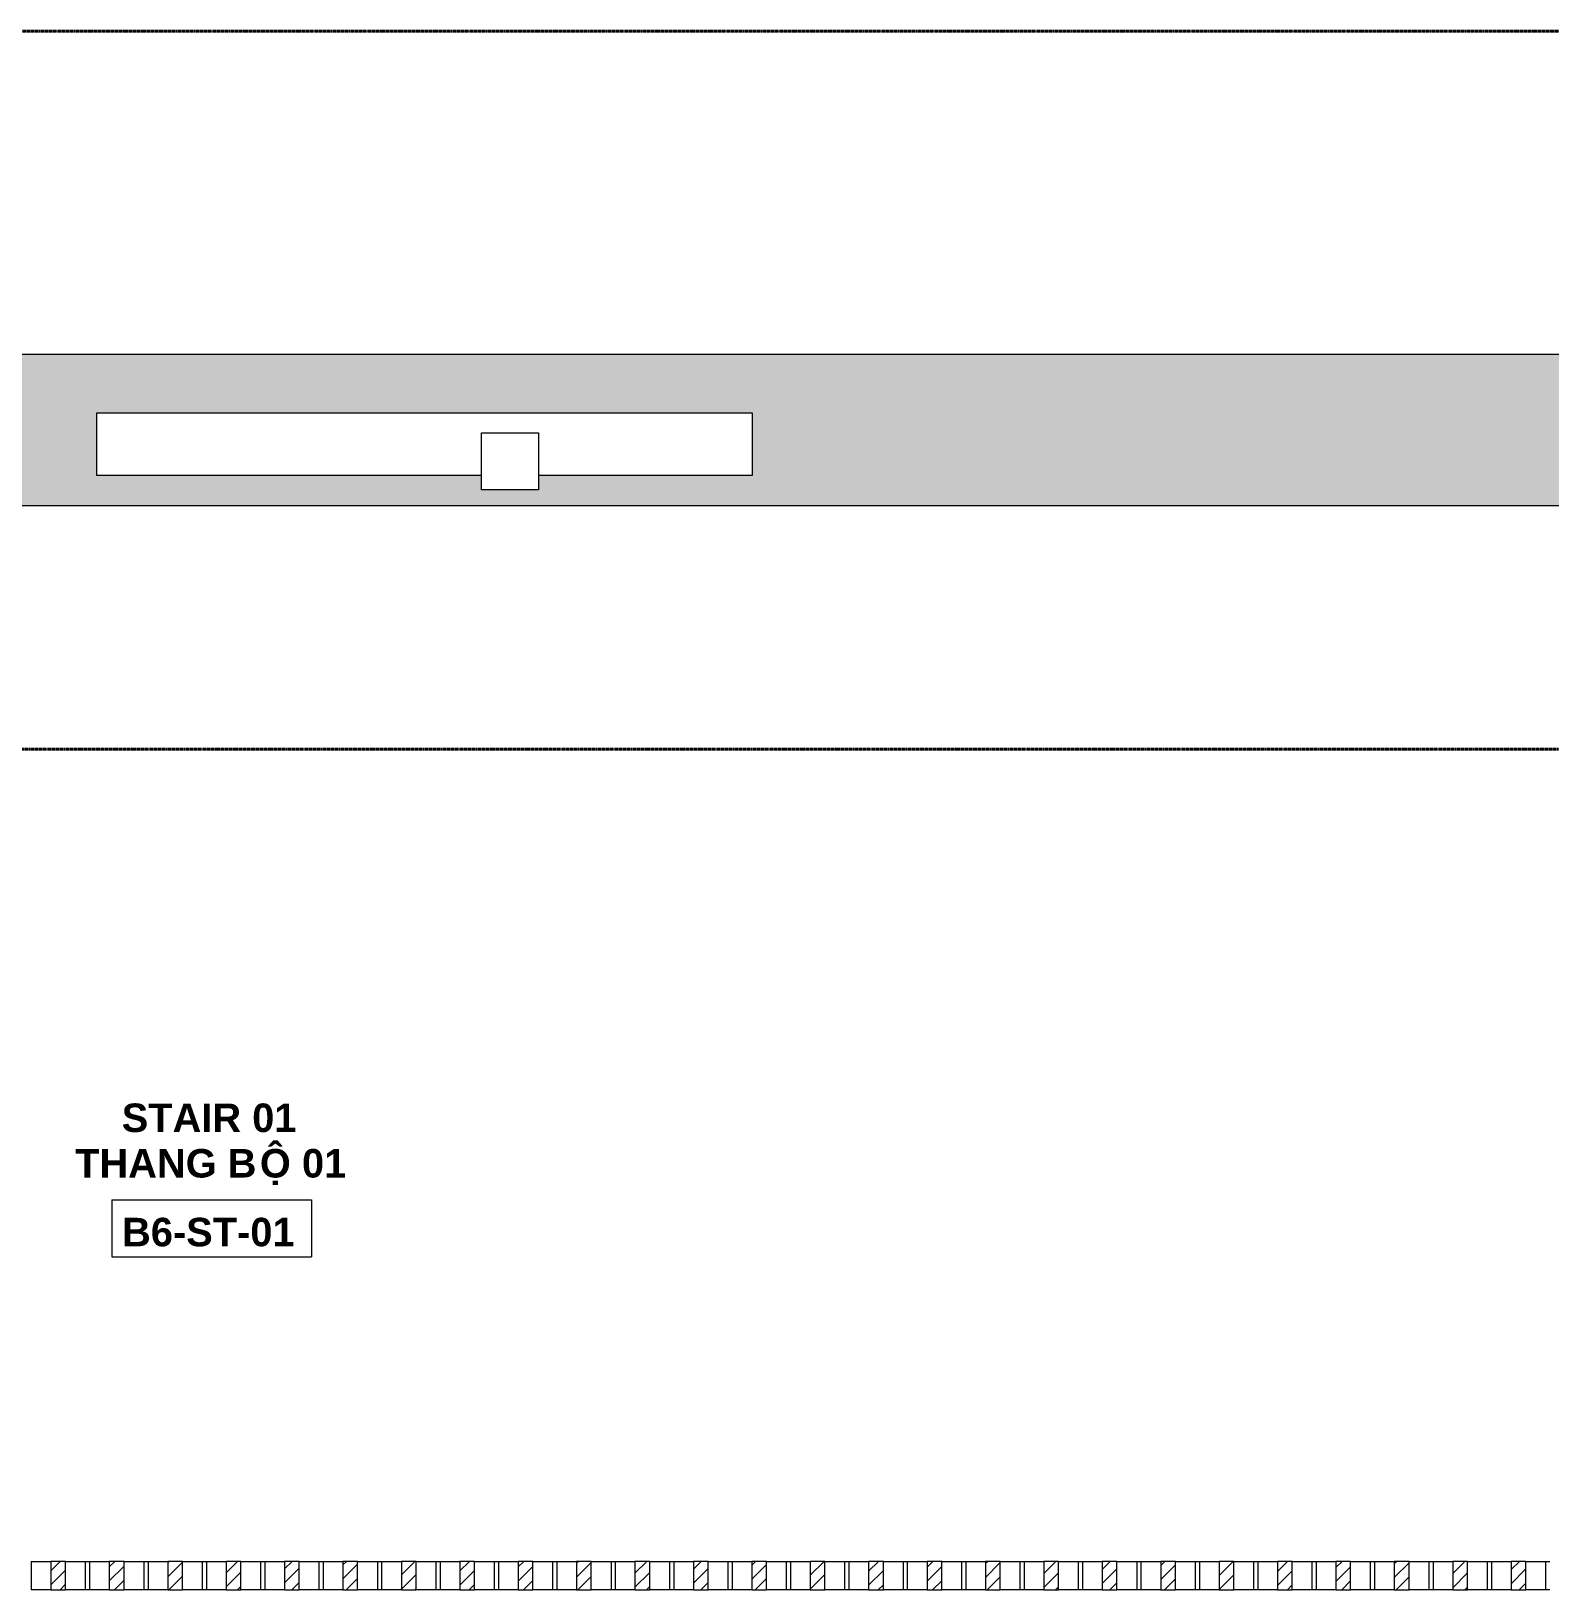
# Model space of a CAD drawing. Header units: millimetres. Extents: x -32090 to 18410, y 18847 to 76047.
# Drawn here: x -14920 to -9590, y 62076 to 67547 of the extents above; entities that cross this region are included whole.
import ezdxf

# ---------------------------------------------------------------- set-up
doc = ezdxf.new("R2010")
doc.units = ezdxf.units.MM
doc.linetypes.add('dash 1-1', pattern=[2, 1, -1])
for name, color, linetype, lineweight in [('A-AREA-IDEN', 2, 'Continuous', 9), ('A-DETL', 90, 'Continuous', 5), ('A-FLOR', 192, 'Continuous', 5), ('A-GLAZ-CURT', 52, 'Continuous', 5), ('A-GLAZ-CWMG', 51, 'Continuous', 5), ('A-WALL', 113, 'Continuous', 5), ('A-WALL-PATT', 111, 'Continuous', 5)]:
    doc.layers.add(name, color=color, linetype=linetype, lineweight=lineweight)
doc.styles.add('Arial_B', font='arialbd.ttf', dxfattribs={"height": 100})
doc.styles.add('Arial_B_1', font='arialbd.ttf', dxfattribs={"height": 100})

# ---------------------------------------------------------------- blocks, each defined once
blk = doc.blocks.new('X Block - X Block-V729-1st Traffic Floor Plan - Pedestrian')
at = {"layer": 'A-GLAZ-CURT'}
h = blk.add_hatch(dxfattribs=at)
h.set_pattern_fill('FP_724', color=256, style=0, pattern_type=2)
h.set_pattern_definition([(45, (14817.433, -62126), (-24.748737, 24.748737), [])])
h.paths.add_polyline_path([(-33.3, -50), (18.3, -50), (18.3, 50), (-33.3, 50)])
for p, q in [((-102.5, 50), (-102.5, -50)), ((-102.5, 50), (-33.3, 50)), ((18.3, 50), (-33.3, 50)), ((-33.3, 50), (-33.3, -50)), ((18.3, -50), (18.3, 50)), ((18.3, 50), (87.5, 50)), ((87.5, 50), (87.5, -50)), ((-33.3, -50), (-102.5, -50)), ((-33.3, -50), (18.3, -50)), ((87.5, -50), (18.3, -50))]:
    blk.add_line(p, q, dxfattribs=at)
blk = doc.blocks.new('X Block - X Block-V730-1st Traffic Floor Plan - Pedestrian')
at = {"layer": 'A-GLAZ-CURT'}
h = blk.add_hatch(dxfattribs=at)
h.set_pattern_fill('FP_725', color=256, style=0, pattern_type=2)
h.set_pattern_definition([(45, (14612.433, -62126), (-24.748737, 24.748737), [])])
h.paths.add_polyline_path([(-33.3, -50), (18.3, -50), (18.3, 50), (-33.3, 50)])
for p, q in [((-102.5, 50), (-102.5, -50)), ((-102.5, 50), (-33.3, 50)), ((18.3, 50), (-33.3, 50)), ((-33.3, 50), (-33.3, -50)), ((18.3, -50), (18.3, 50)), ((18.3, 50), (87.5, 50)), ((87.5, 50), (87.5, -50)), ((-33.3, -50), (-102.5, -50)), ((-33.3, -50), (18.3, -50)), ((87.5, -50), (18.3, -50))]:
    blk.add_line(p, q, dxfattribs=at)
blk = doc.blocks.new('X Block - X Block-V731-1st Traffic Floor Plan - Pedestrian')
at = {"layer": 'A-GLAZ-CURT'}
h = blk.add_hatch(dxfattribs=at)
h.set_pattern_fill('FP_726', color=256, style=0, pattern_type=2)
h.set_pattern_definition([(45, (14407.433, -62126), (-24.748737, 24.748737), [])])
h.paths.add_polyline_path([(-33.3, -50), (18.3, -50), (18.3, 50), (-33.3, 50)])
for p, q in [((-102.5, 50), (-102.5, -50)), ((-102.5, 50), (-33.3, 50)), ((18.3, 50), (-33.3, 50)), ((-33.3, 50), (-33.3, -50)), ((18.3, -50), (18.3, 50)), ((18.3, 50), (87.5, 50)), ((87.5, 50), (87.5, -50)), ((-33.3, -50), (-102.5, -50)), ((-33.3, -50), (18.3, -50)), ((87.5, -50), (18.3, -50))]:
    blk.add_line(p, q, dxfattribs=at)
blk = doc.blocks.new('X Block - X Block-V732-1st Traffic Floor Plan - Pedestrian')
at = {"layer": 'A-GLAZ-CURT'}
h = blk.add_hatch(dxfattribs=at)
h.set_pattern_fill('FP_727', color=256, style=0, pattern_type=2)
h.set_pattern_definition([(45, (14202.433, -62126), (-24.748737, 24.748737), [])])
h.paths.add_polyline_path([(-33.3, -50), (18.3, -50), (18.3, 50), (-33.3, 50)])
for p, q in [((-102.5, 50), (-102.5, -50)), ((-102.5, 50), (-33.3, 50)), ((18.3, 50), (-33.3, 50)), ((-33.3, 50), (-33.3, -50)), ((18.3, -50), (18.3, 50)), ((18.3, 50), (87.5, 50)), ((87.5, 50), (87.5, -50)), ((-33.3, -50), (-102.5, -50)), ((-33.3, -50), (18.3, -50)), ((87.5, -50), (18.3, -50))]:
    blk.add_line(p, q, dxfattribs=at)
blk = doc.blocks.new('X Block - X Block-V733-1st Traffic Floor Plan - Pedestrian')
at = {"layer": 'A-GLAZ-CURT'}
h = blk.add_hatch(dxfattribs=at)
h.set_pattern_fill('FP_728', color=256, style=0, pattern_type=2)
h.set_pattern_definition([(45, (13997.433, -62126), (-24.748737, 24.748737), [])])
h.paths.add_polyline_path([(-33.3, -50), (18.3, -50), (18.3, 50), (-33.3, 50)])
for p, q in [((-102.5, 50), (-102.5, -50)), ((-102.5, 50), (-33.3, 50)), ((18.3, 50), (-33.3, 50)), ((-33.3, 50), (-33.3, -50)), ((18.3, -50), (18.3, 50)), ((18.3, 50), (87.5, 50)), ((87.5, 50), (87.5, -50)), ((-33.3, -50), (-102.5, -50)), ((-33.3, -50), (18.3, -50)), ((87.5, -50), (18.3, -50))]:
    blk.add_line(p, q, dxfattribs=at)
blk = doc.blocks.new('X Block - X Block-V734-1st Traffic Floor Plan - Pedestrian')
at = {"layer": 'A-GLAZ-CURT'}
h = blk.add_hatch(dxfattribs=at)
h.set_pattern_fill('FP_729', color=256, style=0, pattern_type=2)
h.set_pattern_definition([(45, (13792.433, -62126), (-24.748737, 24.748737), [])])
h.paths.add_polyline_path([(-33.3, -50), (18.3, -50), (18.3, 50), (-33.3, 50)])
for p, q in [((-102.5, 50), (-102.5, -50)), ((-102.5, 50), (-33.3, 50)), ((18.3, 50), (-33.3, 50)), ((-33.3, 50), (-33.3, -50)), ((18.3, -50), (18.3, 50)), ((18.3, 50), (87.5, 50)), ((87.5, 50), (87.5, -50)), ((-33.3, -50), (-102.5, -50)), ((-33.3, -50), (18.3, -50)), ((87.5, -50), (18.3, -50))]:
    blk.add_line(p, q, dxfattribs=at)
blk = doc.blocks.new('X Block - X Block-V735-1st Traffic Floor Plan - Pedestrian')
at = {"layer": 'A-GLAZ-CURT'}
h = blk.add_hatch(dxfattribs=at)
h.set_pattern_fill('FP_730', color=256, style=0, pattern_type=2)
h.set_pattern_definition([(45, (13587.433, -62126), (-24.748737, 24.748737), [])])
h.paths.add_polyline_path([(-33.3, -50), (18.3, -50), (18.3, 50), (-33.3, 50)])
for p, q in [((-102.5, 50), (-102.5, -50)), ((-102.5, 50), (-33.3, 50)), ((18.3, 50), (-33.3, 50)), ((-33.3, 50), (-33.3, -50)), ((18.3, -50), (18.3, 50)), ((18.3, 50), (87.5, 50)), ((87.5, 50), (87.5, -50)), ((-33.3, -50), (-102.5, -50)), ((-33.3, -50), (18.3, -50)), ((87.5, -50), (18.3, -50))]:
    blk.add_line(p, q, dxfattribs=at)
blk = doc.blocks.new('X Block - X Block-V736-1st Traffic Floor Plan - Pedestrian')
at = {"layer": 'A-GLAZ-CURT'}
h = blk.add_hatch(dxfattribs=at)
h.set_pattern_fill('FP_731', color=256, style=0, pattern_type=2)
h.set_pattern_definition([(45, (13382.433, -62126), (-24.748737, 24.748737), [])])
h.paths.add_polyline_path([(-33.3, -50), (18.3, -50), (18.3, 50), (-33.3, 50)])
for p, q in [((-102.5, 50), (-102.5, -50)), ((-102.5, 50), (-33.3, 50)), ((18.3, 50), (-33.3, 50)), ((-33.3, 50), (-33.3, -50)), ((18.3, -50), (18.3, 50)), ((18.3, 50), (87.5, 50)), ((87.5, 50), (87.5, -50)), ((-33.3, -50), (-102.5, -50)), ((-33.3, -50), (18.3, -50)), ((87.5, -50), (18.3, -50))]:
    blk.add_line(p, q, dxfattribs=at)
blk = doc.blocks.new('X Block - X Block-V737-1st Traffic Floor Plan - Pedestrian')
at = {"layer": 'A-GLAZ-CURT'}
h = blk.add_hatch(dxfattribs=at)
h.set_pattern_fill('FP_732', color=256, style=0, pattern_type=2)
h.set_pattern_definition([(45, (13177.433, -62126), (-24.748737, 24.748737), [])])
h.paths.add_polyline_path([(-33.3, -50), (18.3, -50), (18.3, 50), (-33.3, 50)])
for p, q in [((-102.5, 50), (-102.5, -50)), ((-102.5, 50), (-33.3, 50)), ((18.3, 50), (-33.3, 50)), ((-33.3, 50), (-33.3, -50)), ((18.3, -50), (18.3, 50)), ((18.3, 50), (87.5, 50)), ((87.5, 50), (87.5, -50)), ((-33.3, -50), (-102.5, -50)), ((-33.3, -50), (18.3, -50)), ((87.5, -50), (18.3, -50))]:
    blk.add_line(p, q, dxfattribs=at)
blk = doc.blocks.new('X Block - X Block-V738-1st Traffic Floor Plan - Pedestrian')
at = {"layer": 'A-GLAZ-CURT'}
h = blk.add_hatch(dxfattribs=at)
h.set_pattern_fill('FP_733', color=256, style=0, pattern_type=2)
h.set_pattern_definition([(45, (12972.433, -62126), (-24.748737, 24.748737), [])])
h.paths.add_polyline_path([(-33.3, -50), (18.3, -50), (18.3, 50), (-33.3, 50)])
for p, q in [((-102.5, 50), (-102.5, -50)), ((-102.5, 50), (-33.3, 50)), ((18.3, 50), (-33.3, 50)), ((-33.3, 50), (-33.3, -50)), ((18.3, -50), (18.3, 50)), ((18.3, 50), (87.5, 50)), ((87.5, 50), (87.5, -50)), ((-33.3, -50), (-102.5, -50)), ((-33.3, -50), (18.3, -50)), ((87.5, -50), (18.3, -50))]:
    blk.add_line(p, q, dxfattribs=at)
blk = doc.blocks.new('X Block - X Block-V739-1st Traffic Floor Plan - Pedestrian')
at = {"layer": 'A-GLAZ-CURT'}
h = blk.add_hatch(dxfattribs=at)
h.set_pattern_fill('FP_734', color=256, style=0, pattern_type=2)
h.set_pattern_definition([(45, (12767.433, -62126), (-24.748737, 24.748737), [])])
h.paths.add_polyline_path([(-33.3, -50), (18.3, -50), (18.3, 50), (-33.3, 50)])
for p, q in [((-102.5, 50), (-102.5, -50)), ((-102.5, 50), (-33.3, 50)), ((18.3, 50), (-33.3, 50)), ((-33.3, 50), (-33.3, -50)), ((18.3, -50), (18.3, 50)), ((18.3, 50), (87.5, 50)), ((87.5, 50), (87.5, -50)), ((-33.3, -50), (-102.5, -50)), ((-33.3, -50), (18.3, -50)), ((87.5, -50), (18.3, -50))]:
    blk.add_line(p, q, dxfattribs=at)
blk = doc.blocks.new('X Block - X Block-V740-1st Traffic Floor Plan - Pedestrian')
at = {"layer": 'A-GLAZ-CURT'}
h = blk.add_hatch(dxfattribs=at)
h.set_pattern_fill('FP_735', color=256, style=0, pattern_type=2)
h.set_pattern_definition([(45, (12562.433, -62126), (-24.748737, 24.748737), [])])
h.paths.add_polyline_path([(-33.3, -50), (18.3, -50), (18.3, 50), (-33.3, 50)])
for p, q in [((-102.5, 50), (-102.5, -50)), ((-102.5, 50), (-33.3, 50)), ((18.3, 50), (-33.3, 50)), ((-33.3, 50), (-33.3, -50)), ((18.3, -50), (18.3, 50)), ((18.3, 50), (87.5, 50)), ((87.5, 50), (87.5, -50)), ((-33.3, -50), (-102.5, -50)), ((-33.3, -50), (18.3, -50)), ((87.5, -50), (18.3, -50))]:
    blk.add_line(p, q, dxfattribs=at)
blk = doc.blocks.new('X Block - X Block-V741-1st Traffic Floor Plan - Pedestrian')
at = {"layer": 'A-GLAZ-CURT'}
h = blk.add_hatch(dxfattribs=at)
h.set_pattern_fill('FP_736', color=256, style=0, pattern_type=2)
h.set_pattern_definition([(45, (12357.433, -62126), (-24.748737, 24.748737), [])])
h.paths.add_polyline_path([(-33.3, -50), (18.3, -50), (18.3, 50), (-33.3, 50)])
for p, q in [((-102.5, 50), (-102.5, -50)), ((-102.5, 50), (-33.3, 50)), ((18.3, 50), (-33.3, 50)), ((-33.3, 50), (-33.3, -50)), ((18.3, -50), (18.3, 50)), ((18.3, 50), (87.5, 50)), ((87.5, 50), (87.5, -50)), ((-33.3, -50), (-102.5, -50)), ((-33.3, -50), (18.3, -50)), ((87.5, -50), (18.3, -50))]:
    blk.add_line(p, q, dxfattribs=at)
blk = doc.blocks.new('X Block - X Block-V742-1st Traffic Floor Plan - Pedestrian')
at = {"layer": 'A-GLAZ-CURT'}
h = blk.add_hatch(dxfattribs=at)
h.set_pattern_fill('FP_737', color=256, style=0, pattern_type=2)
h.set_pattern_definition([(45, (12152.433, -62126), (-24.748737, 24.748737), [])])
h.paths.add_polyline_path([(-33.3, -50), (18.3, -50), (18.3, 50), (-33.3, 50)])
for p, q in [((-102.5, 50), (-102.5, -50)), ((-102.5, 50), (-33.3, 50)), ((18.3, 50), (-33.3, 50)), ((-33.3, 50), (-33.3, -50)), ((18.3, -50), (18.3, 50)), ((18.3, 50), (87.5, 50)), ((87.5, 50), (87.5, -50)), ((-33.3, -50), (-102.5, -50)), ((-33.3, -50), (18.3, -50)), ((87.5, -50), (18.3, -50))]:
    blk.add_line(p, q, dxfattribs=at)
blk = doc.blocks.new('X Block - X Block-V743-1st Traffic Floor Plan - Pedestrian')
at = {"layer": 'A-GLAZ-CURT'}
h = blk.add_hatch(dxfattribs=at)
h.set_pattern_fill('FP_738', color=256, style=0, pattern_type=2)
h.set_pattern_definition([(45, (11947.433, -62126), (-24.748737, 24.748737), [])])
h.paths.add_polyline_path([(-33.3, -50), (18.3, -50), (18.3, 50), (-33.3, 50)])
for p, q in [((-102.5, 50), (-102.5, -50)), ((-102.5, 50), (-33.3, 50)), ((18.3, 50), (-33.3, 50)), ((-33.3, 50), (-33.3, -50)), ((18.3, -50), (18.3, 50)), ((18.3, 50), (87.5, 50)), ((87.5, 50), (87.5, -50)), ((-33.3, -50), (-102.5, -50)), ((-33.3, -50), (18.3, -50)), ((87.5, -50), (18.3, -50))]:
    blk.add_line(p, q, dxfattribs=at)
blk = doc.blocks.new('X Block - X Block-V744-1st Traffic Floor Plan - Pedestrian')
at = {"layer": 'A-GLAZ-CURT'}
h = blk.add_hatch(dxfattribs=at)
h.set_pattern_fill('FP_739', color=256, style=0, pattern_type=2)
h.set_pattern_definition([(45, (11742.433, -62126), (-24.748737, 24.748737), [])])
h.paths.add_polyline_path([(-33.3, -50), (18.3, -50), (18.3, 50), (-33.3, 50)])
for p, q in [((-102.5, 50), (-102.5, -50)), ((-102.5, 50), (-33.3, 50)), ((18.3, 50), (-33.3, 50)), ((-33.3, 50), (-33.3, -50)), ((18.3, -50), (18.3, 50)), ((18.3, 50), (87.5, 50)), ((87.5, 50), (87.5, -50)), ((-33.3, -50), (-102.5, -50)), ((-33.3, -50), (18.3, -50)), ((87.5, -50), (18.3, -50))]:
    blk.add_line(p, q, dxfattribs=at)
blk = doc.blocks.new('X Block - X Block-V745-1st Traffic Floor Plan - Pedestrian')
at = {"layer": 'A-GLAZ-CURT'}
h = blk.add_hatch(dxfattribs=at)
h.set_pattern_fill('FP_740', color=256, style=0, pattern_type=2)
h.set_pattern_definition([(45, (11537.433, -62126), (-24.748737, 24.748737), [])])
h.paths.add_polyline_path([(-33.3, -50), (18.3, -50), (18.3, 50), (-33.3, 50)])
for p, q in [((-102.5, 50), (-102.5, -50)), ((-102.5, 50), (-33.3, 50)), ((18.3, 50), (-33.3, 50)), ((-33.3, 50), (-33.3, -50)), ((18.3, -50), (18.3, 50)), ((18.3, 50), (87.5, 50)), ((87.5, 50), (87.5, -50)), ((-33.3, -50), (-102.5, -50)), ((-33.3, -50), (18.3, -50)), ((87.5, -50), (18.3, -50))]:
    blk.add_line(p, q, dxfattribs=at)
blk = doc.blocks.new('X Block - X Block-V746-1st Traffic Floor Plan - Pedestrian')
at = {"layer": 'A-GLAZ-CURT'}
h = blk.add_hatch(dxfattribs=at)
h.set_pattern_fill('FP_741', color=256, style=0, pattern_type=2)
h.set_pattern_definition([(45, (11332.433, -62126), (-24.748737, 24.748737), [])])
h.paths.add_polyline_path([(-33.3, -50), (18.3, -50), (18.3, 50), (-33.3, 50)])
for p, q in [((-102.5, 50), (-102.5, -50)), ((-102.5, 50), (-33.3, 50)), ((18.3, 50), (-33.3, 50)), ((-33.3, 50), (-33.3, -50)), ((18.3, -50), (18.3, 50)), ((18.3, 50), (87.5, 50)), ((87.5, 50), (87.5, -50)), ((-33.3, -50), (-102.5, -50)), ((-33.3, -50), (18.3, -50)), ((87.5, -50), (18.3, -50))]:
    blk.add_line(p, q, dxfattribs=at)
blk = doc.blocks.new('X Block - X Block-V747-1st Traffic Floor Plan - Pedestrian')
at = {"layer": 'A-GLAZ-CURT'}
h = blk.add_hatch(dxfattribs=at)
h.set_pattern_fill('FP_742', color=256, style=0, pattern_type=2)
h.set_pattern_definition([(45, (11127.433, -62126), (-24.748737, 24.748737), [])])
h.paths.add_polyline_path([(-33.3, -50), (18.3, -50), (18.3, 50), (-33.3, 50)])
for p, q in [((-102.5, 50), (-102.5, -50)), ((-102.5, 50), (-33.3, 50)), ((18.3, 50), (-33.3, 50)), ((-33.3, 50), (-33.3, -50)), ((18.3, -50), (18.3, 50)), ((18.3, 50), (87.5, 50)), ((87.5, 50), (87.5, -50)), ((-33.3, -50), (-102.5, -50)), ((-33.3, -50), (18.3, -50)), ((87.5, -50), (18.3, -50))]:
    blk.add_line(p, q, dxfattribs=at)
blk = doc.blocks.new('X Block - X Block-V748-1st Traffic Floor Plan - Pedestrian')
at = {"layer": 'A-GLAZ-CURT'}
h = blk.add_hatch(dxfattribs=at)
h.set_pattern_fill('FP_743', color=256, style=0, pattern_type=2)
h.set_pattern_definition([(45, (10922.433, -62126), (-24.748737, 24.748737), [])])
h.paths.add_polyline_path([(-33.3, -50), (18.3, -50), (18.3, 50), (-33.3, 50)])
for p, q in [((-102.5, 50), (-102.5, -50)), ((-102.5, 50), (-33.3, 50)), ((18.3, 50), (-33.3, 50)), ((-33.3, 50), (-33.3, -50)), ((18.3, -50), (18.3, 50)), ((18.3, 50), (87.5, 50)), ((87.5, 50), (87.5, -50)), ((-33.3, -50), (-102.5, -50)), ((-33.3, -50), (18.3, -50)), ((87.5, -50), (18.3, -50))]:
    blk.add_line(p, q, dxfattribs=at)
blk = doc.blocks.new('X Block - X Block-V749-1st Traffic Floor Plan - Pedestrian')
at = {"layer": 'A-GLAZ-CURT'}
h = blk.add_hatch(dxfattribs=at)
h.set_pattern_fill('FP_744', color=256, style=0, pattern_type=2)
h.set_pattern_definition([(45, (10717.433, -62126), (-24.748737, 24.748737), [])])
h.paths.add_polyline_path([(-33.3, -50), (18.3, -50), (18.3, 50), (-33.3, 50)])
for p, q in [((-102.5, 50), (-102.5, -50)), ((-102.5, 50), (-33.3, 50)), ((18.3, 50), (-33.3, 50)), ((-33.3, 50), (-33.3, -50)), ((18.3, -50), (18.3, 50)), ((18.3, 50), (87.5, 50)), ((87.5, 50), (87.5, -50)), ((-33.3, -50), (-102.5, -50)), ((-33.3, -50), (18.3, -50)), ((87.5, -50), (18.3, -50))]:
    blk.add_line(p, q, dxfattribs=at)
blk = doc.blocks.new('X Block - X Block-V750-1st Traffic Floor Plan - Pedestrian')
at = {"layer": 'A-GLAZ-CURT'}
h = blk.add_hatch(dxfattribs=at)
h.set_pattern_fill('FP_745', color=256, style=0, pattern_type=2)
h.set_pattern_definition([(45, (10512.433, -62126), (-24.748737, 24.748737), [])])
h.paths.add_polyline_path([(-33.3, -50), (18.3, -50), (18.3, 50), (-33.3, 50)])
for p, q in [((-102.5, 50), (-102.5, -50)), ((-102.5, 50), (-33.3, 50)), ((18.3, 50), (-33.3, 50)), ((-33.3, 50), (-33.3, -50)), ((18.3, -50), (18.3, 50)), ((18.3, 50), (87.5, 50)), ((87.5, 50), (87.5, -50)), ((-33.3, -50), (-102.5, -50)), ((-33.3, -50), (18.3, -50)), ((87.5, -50), (18.3, -50))]:
    blk.add_line(p, q, dxfattribs=at)
blk = doc.blocks.new('X Block - X Block-V751-1st Traffic Floor Plan - Pedestrian')
at = {"layer": 'A-GLAZ-CURT'}
h = blk.add_hatch(dxfattribs=at)
h.set_pattern_fill('FP_746', color=256, style=0, pattern_type=2)
h.set_pattern_definition([(45, (10307.433, -62126), (-24.748737, 24.748737), [])])
h.paths.add_polyline_path([(-33.3, -50), (18.3, -50), (18.3, 50), (-33.3, 50)])
for p, q in [((-102.5, 50), (-102.5, -50)), ((-102.5, 50), (-33.3, 50)), ((18.3, 50), (-33.3, 50)), ((-33.3, 50), (-33.3, -50)), ((18.3, -50), (18.3, 50)), ((18.3, 50), (87.5, 50)), ((87.5, 50), (87.5, -50)), ((-33.3, -50), (-102.5, -50)), ((-33.3, -50), (18.3, -50)), ((87.5, -50), (18.3, -50))]:
    blk.add_line(p, q, dxfattribs=at)
blk = doc.blocks.new('X Block - X Block-V752-1st Traffic Floor Plan - Pedestrian')
at = {"layer": 'A-GLAZ-CURT'}
h = blk.add_hatch(dxfattribs=at)
h.set_pattern_fill('FP_747', color=256, style=0, pattern_type=2)
h.set_pattern_definition([(45, (10102.433, -62126), (-24.748737, 24.748737), [])])
h.paths.add_polyline_path([(-33.3, -50), (18.3, -50), (18.3, 50), (-33.3, 50)])
for p, q in [((-102.5, 50), (-102.5, -50)), ((-102.5, 50), (-33.3, 50)), ((18.3, 50), (-33.3, 50)), ((-33.3, 50), (-33.3, -50)), ((18.3, -50), (18.3, 50)), ((18.3, 50), (87.5, 50)), ((87.5, 50), (87.5, -50)), ((-33.3, -50), (-102.5, -50)), ((-33.3, -50), (18.3, -50)), ((87.5, -50), (18.3, -50))]:
    blk.add_line(p, q, dxfattribs=at)
blk = doc.blocks.new('X Block - X Block-V753-1st Traffic Floor Plan - Pedestrian')
at = {"layer": 'A-GLAZ-CURT'}
h = blk.add_hatch(dxfattribs=at)
h.set_pattern_fill('FP_748', color=256, style=0, pattern_type=2)
h.set_pattern_definition([(45, (9897.433, -62126), (-24.748737, 24.748737), [])])
h.paths.add_polyline_path([(-33.3, -50), (18.3, -50), (18.3, 50), (-33.3, 50)])
for p, q in [((-102.5, 50), (-102.5, -50)), ((-102.5, 50), (-33.3, 50)), ((18.3, 50), (-33.3, 50)), ((-33.3, 50), (-33.3, -50)), ((18.3, -50), (18.3, 50)), ((18.3, 50), (87.5, 50)), ((87.5, 50), (87.5, -50)), ((-33.3, -50), (-102.5, -50)), ((-33.3, -50), (18.3, -50)), ((87.5, -50), (18.3, -50))]:
    blk.add_line(p, q, dxfattribs=at)
blk = doc.blocks.new('X Block - X Block-V754-1st Traffic Floor Plan - Pedestrian')
at = {"layer": 'A-GLAZ-CURT'}
h = blk.add_hatch(dxfattribs=at)
h.set_pattern_fill('FP_749', color=256, style=0, pattern_type=2)
h.set_pattern_definition([(45, (9692.433, -62126), (-24.748737, 24.748737), [])])
h.paths.add_polyline_path([(-33.3, -50), (18.3, -50), (18.3, 50), (-33.3, 50)])
for p, q in [((-102.5, 50), (-102.5, -50)), ((-102.5, 50), (-33.3, 50)), ((18.3, 50), (-33.3, 50)), ((-33.3, 50), (-33.3, -50)), ((18.3, -50), (18.3, 50)), ((18.3, 50), (87.5, 50)), ((87.5, 50), (87.5, -50)), ((-33.3, -50), (-102.5, -50)), ((-33.3, -50), (18.3, -50)), ((87.5, -50), (18.3, -50))]:
    blk.add_line(p, q, dxfattribs=at)
blk = doc.blocks.new('Rectangular Mullion - 15 x 100mm-V155-1st Traffic Floor Plan - Pedestrian')
at = {"layer": 'A-GLAZ-CWMG'}
for p, q in [((-23149.9, 65882), (-23134.9, 65882)), ((-23134.9, 65782), (-23149.9, 65782))]:
    blk.add_line(p, q, dxfattribs=at)
blk = doc.blocks.new('Room Tag - Room Tag-8377849-1st Traffic Floor Plan - Pedestrian')
at = {"layer": 'A-AREA-IDEN'}
for p, q in [((-7, -0.80625), (-7, -4.80625)), ((-7, -0.80625), (7, -0.80625)), ((7, -0.80625), (7, -4.80625)), ((-7, -4.80625), (7, -4.80625))]:
    blk.add_line(p, q, dxfattribs=at)

msp = doc.modelspace()

# ---------------------------------------------------------------- hatches: boundary and pattern name
at = {"layer": 'A-WALL-PATT'}
for points in [[(-14689.9, 65882), (-14689.9, 66412), (-19389.9, 66412), (-19389.9, 65882), (-14911.3, 65882)], [(-14689.9, 66412), (-14689.9, 66207), (-12389.9, 66207), (-12389.9, 66412)], [(-7973.9, 65882), (-7690, 65882), (-7690, 66412), (-12389.9, 66412), (-12389.9, 65882), (-10286.4, 65882)], [(-14689.9, 65882), (-12389.9, 65882), (-12389.9, 65987), (-13139.9, 65987), (-13139.9, 65937), (-13339.9, 65937), (-13339.9, 65987), (-14689.9, 65987), (-14689.9, 65937)]]:
    msp.add_hatch(color=256, dxfattribs=at).paths.add_polyline_path(points)

# ---------------------------------------------------------------- linework, layer by layer
at = {"layer": 'A-DETL', "linetype": 'dash 1-1', "lineweight": 40}
for p, q in [((-22558.8, 67547), (1495.1, 67547)), ((-4304.9, 65027), (-20604.9, 65027))]:
    msp.add_line(p, q, dxfattribs=at)
at = {"layer": 'A-FLOR'}
for p, q in [((-13339.9, 66137), (-13139.9, 66137)), ((-13339.9, 65987), (-13339.9, 66137)), ((-13139.9, 66137), (-13139.9, 65987))]:
    msp.add_line(p, q, dxfattribs=at)
at = {"layer": 'A-WALL', "lineweight": 15}
for p, q in [((-7690, 66412), (-19389.9, 66412)), ((-14689.9, 65987), (-14689.9, 66207)), ((-14689.9, 66207), (-12389.9, 66207)), ((-12389.9, 66207), (-12389.9, 65987)), ((-13339.9, 65987), (-14689.9, 65987)), ((-13339.9, 65937), (-13339.9, 65987)), ((-12389.9, 65987), (-13139.9, 65987)), ((-13139.9, 65987), (-13139.9, 65937)), ((-13139.9, 65937), (-13339.9, 65937)), ((-19389.9, 65882), (-7690, 65882))]:
    msp.add_line(p, q, dxfattribs=at)

# ---------------------------------------------------------------- block references
at = {"layer": 'A-AREA-IDEN', "xscale": 49.99999999999998, "yscale": 49.99999999999998, "zscale": 49.99999999999998}
msp.add_blockref('Room Tag - Room Tag-8377849-1st Traffic Floor Plan - Pedestrian', (-14286.3, 63485.5), dxfattribs=at)
at = {"layer": 'A-GLAZ-CURT'}
for name, p in [('X Block - X Block-V729-1st Traffic Floor Plan - Pedestrian', (-14817.4, 62126)), ('X Block - X Block-V730-1st Traffic Floor Plan - Pedestrian', (-14612.4, 62126)), ('X Block - X Block-V731-1st Traffic Floor Plan - Pedestrian', (-14407.4, 62126)), ('X Block - X Block-V732-1st Traffic Floor Plan - Pedestrian', (-14202.4, 62126)), ('X Block - X Block-V733-1st Traffic Floor Plan - Pedestrian', (-13997.4, 62126)), ('X Block - X Block-V734-1st Traffic Floor Plan - Pedestrian', (-13792.4, 62126)), ('X Block - X Block-V735-1st Traffic Floor Plan - Pedestrian', (-13587.4, 62126)), ('X Block - X Block-V736-1st Traffic Floor Plan - Pedestrian', (-13382.4, 62126)), ('X Block - X Block-V737-1st Traffic Floor Plan - Pedestrian', (-13177.4, 62126)), ('X Block - X Block-V738-1st Traffic Floor Plan - Pedestrian', (-12972.4, 62126)), ('X Block - X Block-V739-1st Traffic Floor Plan - Pedestrian', (-12767.4, 62126)), ('X Block - X Block-V740-1st Traffic Floor Plan - Pedestrian', (-12562.4, 62126)), ('X Block - X Block-V741-1st Traffic Floor Plan - Pedestrian', (-12357.4, 62126)), ('X Block - X Block-V742-1st Traffic Floor Plan - Pedestrian', (-12152.4, 62126)), ('X Block - X Block-V743-1st Traffic Floor Plan - Pedestrian', (-11947.4, 62126)), ('X Block - X Block-V744-1st Traffic Floor Plan - Pedestrian', (-11742.4, 62126)), ('X Block - X Block-V745-1st Traffic Floor Plan - Pedestrian', (-11537.4, 62126)), ('X Block - X Block-V746-1st Traffic Floor Plan - Pedestrian', (-11332.4, 62126)), ('X Block - X Block-V747-1st Traffic Floor Plan - Pedestrian', (-11127.4, 62126)), ('X Block - X Block-V748-1st Traffic Floor Plan - Pedestrian', (-10922.4, 62126)), ('X Block - X Block-V749-1st Traffic Floor Plan - Pedestrian', (-10717.4, 62126)), ('X Block - X Block-V750-1st Traffic Floor Plan - Pedestrian', (-10512.4, 62126)), ('X Block - X Block-V751-1st Traffic Floor Plan - Pedestrian', (-10307.4, 62126)), ('X Block - X Block-V752-1st Traffic Floor Plan - Pedestrian', (-10102.4, 62126)), ('X Block - X Block-V753-1st Traffic Floor Plan - Pedestrian', (-9897.4, 62126)), ('X Block - X Block-V754-1st Traffic Floor Plan - Pedestrian', (-9692.4, 62126))]:
    msp.add_blockref(name, p, dxfattribs=at)
at = {"layer": 'A-GLAZ-CWMG'}
for p in [(8420, -3706), (8625, -3706), (8830, -3706), (9035, -3706), (9240, -3706), (9445, -3706), (9650, -3706), (9855, -3706), (10060, -3706), (10265, -3706), (10470, -3706), (10675, -3706), (10880, -3706), (11085, -3706), (11290, -3706), (11495, -3706), (11700, -3706), (11905, -3706), (12110, -3706), (12315, -3706), (12520, -3706), (12725, -3706), (12930, -3706), (13135, -3706), (13340, -3706), (13545, -3706)]:
    msp.add_blockref('Rectangular Mullion - 15 x 100mm-V155-1st Traffic Floor Plan - Pedestrian', p, dxfattribs=at)

# ---------------------------------------------------------------- texts
at = {"layer": 'A-AREA-IDEN', "char_height": 100, "attachment_point": 1}
for s, insert, width, style in [('STAIR 01', (-14602.1, 63782.9), 761.603, 'Arial_B'), ('\\fArial|b1|i0|c254|p34|;Ộ', (-14117.4, 63623.2), 132.278, 'Arial_B_1'), ('THANG B', (-14765.6, 63623.2), 785.654, 'Arial_B'), (' 01', (-14008.3, 63623.2), 240.506, 'Arial_B'), ('B6-ST-01', (-14600.9, 63381.8), 749.578, 'Arial_B')]:
    msp.add_mtext(s, dxfattribs=dict(at, insert=insert, width=width, style=style))

doc.saveas('drawing.dxf')
